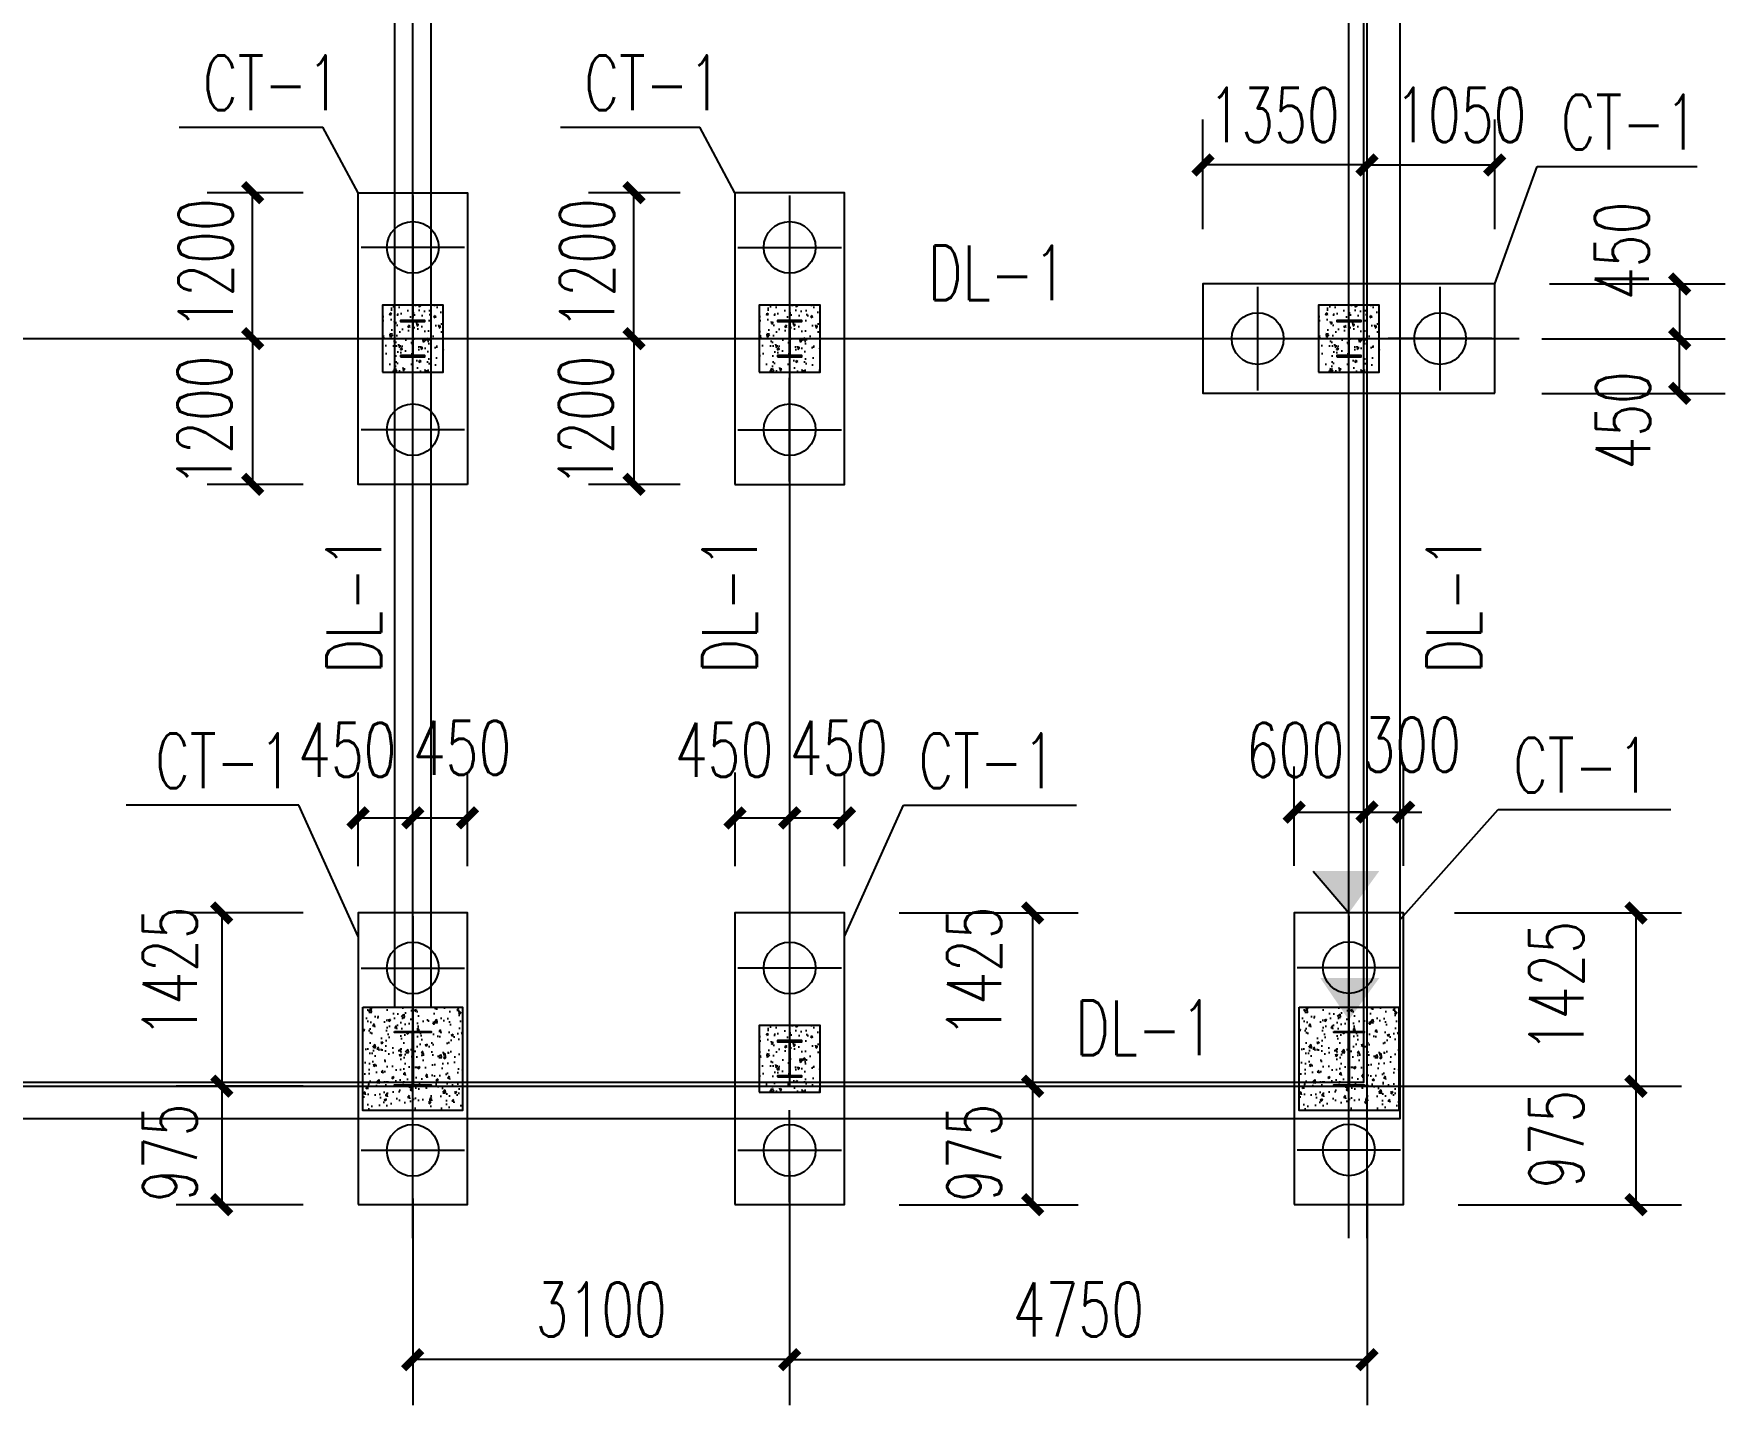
# Model space of a CAD drawing. Extents: x 180850 to 1399066, y 48356 to 327880.
# Drawn here: x 359407 to 373320, y 155818 to 167101 of the extents above; entities that cross this region are included whole.
import ezdxf

# ---------------------------------------------------------------- set-up
doc = ezdxf.new("R2010")
doc.units = 0
doc.header["$LTSCALE"] = 1000
for name, color, linetype in [('AXIS', 3, 'Continuous'), ('BASE_DE', 7, 'Continuous'), ('DIM_LEAD', 3, 'Continuous'), ('DOTE', 1, 'Continuous'), ('GZ', 50, 'Continuous'), ('PUB_HATCH', 8, 'Continuous'), ('PUB_TEXT', 7, 'Continuous'), ('TEXT', 7, 'Continuous'), ('YCX', 90, 'Continuous'), ('承台', 2, 'Continuous'), ('桩', 201, 'Continuous')]:
    doc.layers.add(name, color=color, linetype=linetype)
doc.styles.add('_TCH_DIM_T3', font='SIMPLEX', dxfattribs={"width": 0.705882, "bigfont": 'GBCBIG'})
doc.dimstyles.new('_TCH_ARCH&&150', dxfattribs={"dimtxt": 446.25, "dimasz": 150, "dimexe": 375, "dimexo": 450, "dimgap": 189.375, "dimtad": 1, "dimdec": 0, "dimzin": 0, "dimdsep": 46, "dimtxsty": '_TCH_DIM_T3', "dimblk": 'ARCHTICK', "dimcen": 0.09, "dimclrd": 3, "dimclre": 3, "dimclrt": 7, "dimazin": 2, "dimtfac": 1, "dimtdec": 0, "dimtix": 1, "dimtmove": 2, "dimatfit": 3, "dimfxl": 1, "dimtolj": 1, "dimtzin": 0, "dimarcsym": 0})
doc.dimstyles.new('TCH_150_1', dxfattribs={"dimtxt": 446.25, "dimasz": 150, "dimexe": 375, "dimexo": 450, "dimgap": 189.375, "dimtad": 1, "dimdec": 0, "dimzin": 0, "dimdsep": 46, "dimtxsty": '_TCH_DIM_T3', "dimblk": 'ARCHTICK', "dimcen": 0.09, "dimclrd": 256, "dimclre": 256, "dimclrt": 7, "dimazin": 2, "dimtfac": 1, "dimtdec": 0, "dimtix": 1, "dimtmove": 2, "dimatfit": 3, "dimfxl": 1, "dimtolj": 1, "dimtzin": 0, "dimarcsym": 0})

# ---------------------------------------------------------------- blocks, each defined once
blk = doc.blocks.new('_ArchTick')
at = {"color": 0, "linetype": 'ByBlock', "const_width": 0.4}
blk.add_lwpolyline([(-0.5, -0.5), (0.5, 0.5)], dxfattribs=at)
blk = doc.blocks.new('*D1019')
at = {"color": 3, "lineweight": -2, "transparency": 16777216}
for p, q in [((369774, 160257), (369774, 161073)), ((370374, 160257), (370374, 161073)), ((369774, 160698), (370374, 160698))]:
    blk.add_line(p, q, dxfattribs=at)
at = {"layer": 'Defpoints', "color": 0, "transparency": 16777216}
for p in [(370374, 160698), (369774, 159807), (370374, 159807)]:
    blk.add_point(p, dxfattribs=at)
at = {"color": 3, "lineweight": -2, "transparency": 16777216, "xscale": 150, "yscale": 150, "zscale": 150, "rotation": 180}
blk.add_blockref('_ArchTick', (369774, 160698), dxfattribs=at)
at = {"color": 3, "lineweight": -2, "transparency": 16777216, "xscale": 150, "yscale": 150, "zscale": 150}
blk.add_blockref('_ArchTick', (370374, 160698), dxfattribs=at)
at = {"color": 7, "transparency": 16777216, "insert": (369782, 161208), "char_height": 446.2, "attachment_point": 5, "style": '_TCH_DIM_T3'}
blk.add_mtext('\\A1;600', dxfattribs=at)
blk = doc.blocks.new('*D1020')
at = {"color": 3, "lineweight": -2, "transparency": 16777216}
for p, q in [((370374, 160257), (370374, 161073)), ((370674, 160257), (370674, 161073)), ((370374, 160698), (370224, 160698)), ((370374, 160698), (370674, 160698)), ((370674, 160698), (370824, 160698))]:
    blk.add_line(p, q, dxfattribs=at)
at = {"layer": 'Defpoints', "color": 0, "transparency": 16777216}
for p in [(370674, 160698), (370374, 159807), (370674, 159807)]:
    blk.add_point(p, dxfattribs=at)
at = {"color": 3, "lineweight": -2, "transparency": 16777216, "xscale": 150, "yscale": 150, "zscale": 150}
blk.add_blockref('_ArchTick', (370374, 160698), dxfattribs=at)
at = {"color": 3, "lineweight": -2, "transparency": 16777216, "xscale": 150, "yscale": 150, "zscale": 150, "rotation": 180}
blk.add_blockref('_ArchTick', (370674, 160698), dxfattribs=at)
at = {"color": 7, "transparency": 16777216, "insert": (370742, 161252), "char_height": 446.2, "attachment_point": 5, "style": '_TCH_DIM_T3'}
blk.add_mtext('\\A1;300', dxfattribs=at)
blk = doc.blocks.new('*D1021')
at = {"color": 3, "lineweight": -2, "transparency": 16777216}
for p, q in [((362075, 160254), (362075, 161025)), ((362525, 160254), (362525, 161025)), ((362075, 160650), (362525, 160650))]:
    blk.add_line(p, q, dxfattribs=at)
at = {"layer": 'Defpoints', "color": 0, "transparency": 16777216}
for p in [(362525, 160650), (362075, 159804), (362525, 159804)]:
    blk.add_point(p, dxfattribs=at)
at = {"color": 3, "lineweight": -2, "transparency": 16777216, "xscale": 150, "yscale": 150, "zscale": 150, "rotation": 180}
blk.add_blockref('_ArchTick', (362075, 160650), dxfattribs=at)
at = {"color": 3, "lineweight": -2, "transparency": 16777216, "xscale": 150, "yscale": 150, "zscale": 150}
blk.add_blockref('_ArchTick', (362525, 160650), dxfattribs=at)
at = {"color": 7, "transparency": 16777216, "insert": (361985, 161210), "char_height": 446.2, "attachment_point": 5, "style": '_TCH_DIM_T3'}
blk.add_mtext('\\A1;450', dxfattribs=at)
blk = doc.blocks.new('*D1022')
at = {"color": 3, "lineweight": -2, "transparency": 16777216}
for p, q in [((362525, 160254), (362525, 161025)), ((362975, 160254), (362975, 161025)), ((362525, 160650), (362975, 160650))]:
    blk.add_line(p, q, dxfattribs=at)
at = {"layer": 'Defpoints', "color": 0, "transparency": 16777216}
for p in [(362975, 160650), (362525, 159804), (362975, 159804)]:
    blk.add_point(p, dxfattribs=at)
at = {"color": 3, "lineweight": -2, "transparency": 16777216, "xscale": 150, "yscale": 150, "zscale": 150, "rotation": 180}
blk.add_blockref('_ArchTick', (362525, 160650), dxfattribs=at)
at = {"color": 3, "lineweight": -2, "transparency": 16777216, "xscale": 150, "yscale": 150, "zscale": 150}
blk.add_blockref('_ArchTick', (362975, 160650), dxfattribs=at)
at = {"color": 7, "transparency": 16777216, "insert": (362930, 161227), "char_height": 446.2, "attachment_point": 5, "style": '_TCH_DIM_T3'}
blk.add_mtext('\\A1;450', dxfattribs=at)
blk = doc.blocks.new('*D1023')
at = {"color": 3, "lineweight": -2, "transparency": 16777216}
for p, q in [((371094, 158443), (372961, 158443)), ((372586, 158443), (372586, 157468)), ((371124, 157468), (372961, 157468))]:
    blk.add_line(p, q, dxfattribs=at)
at = {"layer": 'Defpoints', "color": 0, "transparency": 16777216}
for p in [(370644, 158443), (370674, 157468), (372586, 157468)]:
    blk.add_point(p, dxfattribs=at)
at = {"color": 3, "lineweight": -2, "transparency": 16777216, "xscale": 150, "yscale": 150, "zscale": 150}
for p, rotation in [((372586, 158443), 90), ((372586, 157468), 270)]:
    blk.add_blockref('_ArchTick', p, dxfattribs=dict(at, rotation=rotation))
at = {"color": 7, "transparency": 16777216, "insert": (371931, 158006), "char_height": 446.2, "attachment_point": 5, "rotation": 90, "style": '_TCH_DIM_T3'}
blk.add_mtext('\\A1;975', dxfattribs=at)
blk = doc.blocks.new('*D1024')
at = {"color": 3, "lineweight": -2, "transparency": 16777216}
for p, q in [((371094, 159868), (372961, 159868)), ((372586, 159868), (372586, 158443)), ((371094, 158443), (372961, 158443))]:
    blk.add_line(p, q, dxfattribs=at)
at = {"layer": 'Defpoints', "color": 0, "transparency": 16777216}
for p in [(370644, 159868), (370644, 158443), (372586, 158443)]:
    blk.add_point(p, dxfattribs=at)
at = {"color": 3, "lineweight": -2, "transparency": 16777216, "xscale": 150, "yscale": 150, "zscale": 150}
for p, rotation in [((372586, 159868), 90), ((372586, 158443), 270)]:
    blk.add_blockref('_ArchTick', p, dxfattribs=dict(at, rotation=rotation))
at = {"color": 7, "transparency": 16777216, "insert": (371931, 159262), "char_height": 446.2, "attachment_point": 5, "rotation": 90, "style": '_TCH_DIM_T3'}
blk.add_mtext('\\A1;1425', dxfattribs=at)
blk = doc.blocks.new('*D1025')
at = {"color": 3, "lineweight": -2, "transparency": 16777216}
for p, q in [((361624, 158443), (360578, 158443)), ((360953, 158443), (360953, 157468)), ((361624, 157468), (360578, 157468))]:
    blk.add_line(p, q, dxfattribs=at)
at = {"layer": 'Defpoints', "color": 0, "transparency": 16777216}
for p in [(362074, 158443), (360953, 157468), (362074, 157468)]:
    blk.add_point(p, dxfattribs=at)
at = {"color": 3, "lineweight": -2, "transparency": 16777216, "xscale": 150, "yscale": 150, "zscale": 150}
for p, rotation in [((360953, 158443), 90), ((360953, 157468), 270)]:
    blk.add_blockref('_ArchTick', p, dxfattribs=dict(at, rotation=rotation))
at = {"color": 7, "transparency": 16777216, "insert": (360526, 157894), "char_height": 446.2, "attachment_point": 5, "rotation": 90, "style": '_TCH_DIM_T3'}
blk.add_mtext('\\A1;975', dxfattribs=at)
blk = doc.blocks.new('*D1026')
at = {"color": 3, "lineweight": -2, "transparency": 16777216}
for p, q in [((361624, 159868), (360578, 159868)), ((360953, 159868), (360953, 158443)), ((361624, 158443), (360578, 158443))]:
    blk.add_line(p, q, dxfattribs=at)
at = {"layer": 'Defpoints', "color": 0, "transparency": 16777216}
for p in [(362074, 159868), (360953, 158443), (362074, 158443)]:
    blk.add_point(p, dxfattribs=at)
at = {"color": 3, "lineweight": -2, "transparency": 16777216, "xscale": 150, "yscale": 150, "zscale": 150}
for p, rotation in [((360953, 159868), 90), ((360953, 158443), 270)]:
    blk.add_blockref('_ArchTick', p, dxfattribs=dict(at, rotation=rotation))
at = {"color": 7, "transparency": 16777216, "insert": (360526, 159382), "char_height": 446.2, "attachment_point": 5, "rotation": 90, "style": '_TCH_DIM_T3'}
blk.add_mtext('\\A1;1425', dxfattribs=at)
blk = doc.blocks.new('*D1027')
at = {"layer": 'AXIS', "linetype": 'ByBlock', "lineweight": -2, "transparency": 16777216}
for p, q in [((371874, 165043), (373320, 165043)), ((372945, 165043), (372945, 164593)), ((371874, 164593), (373320, 164593))]:
    blk.add_line(p, q, dxfattribs=at)
at = {"layer": 'Defpoints', "color": 0, "linetype": 'ByBlock', "transparency": 16777216}
for p in [(371424, 165043), (371424, 164593), (372945, 164593)]:
    blk.add_point(p, dxfattribs=at)
at = {"layer": 'AXIS', "linetype": 'ByBlock', "lineweight": -2, "transparency": 16777216, "xscale": 150, "yscale": 150, "zscale": 150}
for p, rotation in [((372945, 165043), 90), ((372945, 164593), 270)]:
    blk.add_blockref('_ArchTick', p, dxfattribs=dict(at, rotation=rotation))
at = {"layer": 'AXIS', "color": 7, "linetype": 'ByBlock', "transparency": 16777216, "insert": (372470, 165315), "char_height": 446.2, "attachment_point": 5, "rotation": 90, "style": '_TCH_DIM_T3'}
blk.add_mtext('\\A1;450', dxfattribs=at)
blk = doc.blocks.new('*D1028')
at = {"layer": 'AXIS', "linetype": 'ByBlock', "lineweight": -2, "transparency": 16777216}
for p, q in [((370374, 165493), (370374, 166397)), ((371424, 165493), (371424, 166397)), ((370374, 166022), (371424, 166022))]:
    blk.add_line(p, q, dxfattribs=at)
at = {"layer": 'Defpoints', "color": 0, "linetype": 'ByBlock', "transparency": 16777216}
for p in [(371424, 166022), (370374, 165043), (371424, 165043)]:
    blk.add_point(p, dxfattribs=at)
at = {"layer": 'AXIS', "linetype": 'ByBlock', "lineweight": -2, "transparency": 16777216, "xscale": 150, "yscale": 150, "zscale": 150, "rotation": 180}
blk.add_blockref('_ArchTick', (370374, 166022), dxfattribs=at)
at = {"layer": 'AXIS', "linetype": 'ByBlock', "lineweight": -2, "transparency": 16777216, "xscale": 150, "yscale": 150, "zscale": 150}
blk.add_blockref('_ArchTick', (371424, 166022), dxfattribs=at)
at = {"layer": 'AXIS', "color": 7, "linetype": 'ByBlock', "transparency": 16777216, "insert": (371145, 166434), "char_height": 446.2, "attachment_point": 5, "style": '_TCH_DIM_T3'}
blk.add_mtext('\\A1;1050', dxfattribs=at)
blk = doc.blocks.new('*D1029')
at = {"layer": 'AXIS', "linetype": 'ByBlock', "lineweight": -2, "transparency": 16777216}
for p, q in [((369024, 165493), (369024, 166397)), ((370374, 165493), (370374, 166397)), ((370374, 166022), (369024, 166022))]:
    blk.add_line(p, q, dxfattribs=at)
at = {"layer": 'Defpoints', "color": 0, "linetype": 'ByBlock', "transparency": 16777216}
for p in [(369024, 166022), (369024, 165043), (370374, 165043)]:
    blk.add_point(p, dxfattribs=at)
at = {"layer": 'AXIS', "linetype": 'ByBlock', "lineweight": -2, "transparency": 16777216, "xscale": 150, "yscale": 150, "zscale": 150, "rotation": 180}
blk.add_blockref('_ArchTick', (369024, 166022), dxfattribs=at)
at = {"layer": 'AXIS', "linetype": 'ByBlock', "lineweight": -2, "transparency": 16777216, "xscale": 150, "yscale": 150, "zscale": 150}
blk.add_blockref('_ArchTick', (370374, 166022), dxfattribs=at)
at = {"layer": 'AXIS', "color": 7, "linetype": 'ByBlock', "transparency": 16777216, "insert": (369610, 166434), "char_height": 446.2, "attachment_point": 5, "style": '_TCH_DIM_T3'}
blk.add_mtext('\\A1;1350', dxfattribs=at)
blk = doc.blocks.new('*D1030')
at = {"layer": 'AXIS', "linetype": 'ByBlock', "lineweight": -2, "transparency": 16777216}
for p, q in [((371813, 164593), (373320, 164593)), ((372945, 164143), (372945, 164593)), ((371813, 164143), (373320, 164143))]:
    blk.add_line(p, q, dxfattribs=at)
at = {"layer": 'Defpoints', "color": 0, "linetype": 'ByBlock', "transparency": 16777216}
for p in [(371363, 164593), (372945, 164593), (371363, 164143)]:
    blk.add_point(p, dxfattribs=at)
at = {"layer": 'AXIS', "linetype": 'ByBlock', "lineweight": -2, "transparency": 16777216, "xscale": 150, "yscale": 150, "zscale": 150}
for p, rotation in [((372945, 164593), 90), ((372945, 164143), 270)]:
    blk.add_blockref('_ArchTick', p, dxfattribs=dict(at, rotation=rotation))
at = {"layer": 'AXIS', "color": 7, "linetype": 'ByBlock', "transparency": 16777216, "insert": (372480, 163920), "char_height": 446.2, "attachment_point": 5, "rotation": 90, "style": '_TCH_DIM_T3'}
blk.add_mtext('\\A1;450', dxfattribs=at)
blk = doc.blocks.new('*D1031')
at = {"layer": 'AXIS', "linetype": 'ByBlock', "lineweight": -2, "transparency": 16777216}
for p, q in [((361799, 164593), (360832, 164593)), ((361207, 164593), (361207, 163394)), ((361624, 163394), (360832, 163394))]:
    blk.add_line(p, q, dxfattribs=at)
at = {"layer": 'Defpoints', "color": 0, "linetype": 'ByBlock', "transparency": 16777216}
for p in [(362249, 164593), (361207, 163394), (362074, 163394)]:
    blk.add_point(p, dxfattribs=at)
at = {"layer": 'AXIS', "linetype": 'ByBlock', "lineweight": -2, "transparency": 16777216, "xscale": 150, "yscale": 150, "zscale": 150}
for p, rotation in [((361207, 164593), 90), ((361207, 163394), 270)]:
    blk.add_blockref('_ArchTick', p, dxfattribs=dict(at, rotation=rotation))
at = {"layer": 'AXIS', "color": 7, "linetype": 'ByBlock', "transparency": 16777216, "insert": (360811, 163914), "char_height": 446.2, "attachment_point": 5, "rotation": 90, "style": '_TCH_DIM_T3'}
blk.add_mtext('\\A1;1200', dxfattribs=at)
blk = doc.blocks.new('*D1032')
at = {"layer": 'AXIS', "linetype": 'ByBlock', "lineweight": -2, "transparency": 16777216}
for p, q in [((361624, 165794), (360832, 165794)), ((361207, 164593), (361207, 165794)), ((361799, 164593), (360832, 164593))]:
    blk.add_line(p, q, dxfattribs=at)
at = {"layer": 'Defpoints', "color": 0, "linetype": 'ByBlock', "transparency": 16777216}
for p in [(361207, 165794), (362074, 165794), (362249, 164593)]:
    blk.add_point(p, dxfattribs=at)
at = {"layer": 'AXIS', "linetype": 'ByBlock', "lineweight": -2, "transparency": 16777216, "xscale": 150, "yscale": 150, "zscale": 150}
for p, rotation in [((361207, 165794), 90), ((361207, 164593), 270)]:
    blk.add_blockref('_ArchTick', p, dxfattribs=dict(at, rotation=rotation))
at = {"layer": 'AXIS', "color": 7, "linetype": 'ByBlock', "transparency": 16777216, "insert": (360821, 165208), "char_height": 446.2, "attachment_point": 5, "rotation": 90, "style": '_TCH_DIM_T3'}
blk.add_mtext('\\A1;1200', dxfattribs=at)
blk = doc.blocks.new('*D1033')
at = {"layer": 'AXIS', "linetype": 'ByBlock', "lineweight": -2, "transparency": 16777216}
for p, q in [((364900, 164593), (363969, 164593)), ((364344, 164593), (364344, 163394)), ((364725, 163394), (363969, 163394))]:
    blk.add_line(p, q, dxfattribs=at)
at = {"layer": 'Defpoints', "color": 0, "linetype": 'ByBlock', "transparency": 16777216}
for p in [(365350, 164593), (364344, 163394), (365175, 163394)]:
    blk.add_point(p, dxfattribs=at)
at = {"layer": 'AXIS', "linetype": 'ByBlock', "lineweight": -2, "transparency": 16777216, "xscale": 150, "yscale": 150, "zscale": 150}
for p, rotation in [((364344, 164593), 90), ((364344, 163394), 270)]:
    blk.add_blockref('_ArchTick', p, dxfattribs=dict(at, rotation=rotation))
at = {"layer": 'AXIS', "color": 7, "linetype": 'ByBlock', "transparency": 16777216, "insert": (363948, 163914), "char_height": 446.2, "attachment_point": 5, "rotation": 90, "style": '_TCH_DIM_T3'}
blk.add_mtext('\\A1;1200', dxfattribs=at)
blk = doc.blocks.new('*D1034')
at = {"layer": 'AXIS', "linetype": 'ByBlock', "lineweight": -2, "transparency": 16777216}
for p, q in [((364725, 165794), (363969, 165794)), ((364344, 164593), (364344, 165794)), ((364900, 164593), (363969, 164593))]:
    blk.add_line(p, q, dxfattribs=at)
at = {"layer": 'Defpoints', "color": 0, "linetype": 'ByBlock', "transparency": 16777216}
for p in [(364344, 165794), (365175, 165794), (365350, 164593)]:
    blk.add_point(p, dxfattribs=at)
at = {"layer": 'AXIS', "linetype": 'ByBlock', "lineweight": -2, "transparency": 16777216, "xscale": 150, "yscale": 150, "zscale": 150}
for p, rotation in [((364344, 165794), 90), ((364344, 164593), 270)]:
    blk.add_blockref('_ArchTick', p, dxfattribs=dict(at, rotation=rotation))
at = {"layer": 'AXIS', "color": 7, "linetype": 'ByBlock', "transparency": 16777216, "insert": (363958, 165208), "char_height": 446.2, "attachment_point": 5, "rotation": 90, "style": '_TCH_DIM_T3'}
blk.add_mtext('\\A1;1200', dxfattribs=at)
blk = doc.blocks.new('*D1035')
at = {"color": 3, "lineweight": -2, "transparency": 16777216}
for p, q in [((365175, 160254), (365175, 161025)), ((365625, 160254), (365625, 161025)), ((365175, 160650), (365625, 160650))]:
    blk.add_line(p, q, dxfattribs=at)
at = {"layer": 'Defpoints', "color": 0, "transparency": 16777216}
for p in [(365625, 160650), (365175, 159804), (365625, 159804)]:
    blk.add_point(p, dxfattribs=at)
at = {"color": 3, "lineweight": -2, "transparency": 16777216, "xscale": 150, "yscale": 150, "zscale": 150, "rotation": 180}
blk.add_blockref('_ArchTick', (365175, 160650), dxfattribs=at)
at = {"color": 3, "lineweight": -2, "transparency": 16777216, "xscale": 150, "yscale": 150, "zscale": 150}
blk.add_blockref('_ArchTick', (365625, 160650), dxfattribs=at)
at = {"color": 7, "transparency": 16777216, "insert": (365085, 161210), "char_height": 446.2, "attachment_point": 5, "style": '_TCH_DIM_T3'}
blk.add_mtext('\\A1;450', dxfattribs=at)
blk = doc.blocks.new('*D1036')
at = {"color": 3, "lineweight": -2, "transparency": 16777216}
for p, q in [((365625, 160254), (365625, 161025)), ((366075, 160254), (366075, 161025)), ((365625, 160650), (366075, 160650))]:
    blk.add_line(p, q, dxfattribs=at)
at = {"layer": 'Defpoints', "color": 0, "transparency": 16777216}
for p in [(366075, 160650), (365625, 159804), (366075, 159804)]:
    blk.add_point(p, dxfattribs=at)
at = {"color": 3, "lineweight": -2, "transparency": 16777216, "xscale": 150, "yscale": 150, "zscale": 150, "rotation": 180}
blk.add_blockref('_ArchTick', (365625, 160650), dxfattribs=at)
at = {"color": 3, "lineweight": -2, "transparency": 16777216, "xscale": 150, "yscale": 150, "zscale": 150}
blk.add_blockref('_ArchTick', (366075, 160650), dxfattribs=at)
at = {"color": 7, "transparency": 16777216, "insert": (366030, 161227), "char_height": 446.2, "attachment_point": 5, "style": '_TCH_DIM_T3'}
blk.add_mtext('\\A1;450', dxfattribs=at)
blk = doc.blocks.new('*D1037')
at = {"color": 3, "lineweight": -2, "transparency": 16777216}
for p, q in [((366525, 158443), (367998, 158443)), ((367623, 158443), (367623, 157468)), ((366525, 157468), (367998, 157468))]:
    blk.add_line(p, q, dxfattribs=at)
at = {"layer": 'Defpoints', "color": 0, "transparency": 16777216}
for p in [(366075, 158443), (366075, 157468), (367623, 157468)]:
    blk.add_point(p, dxfattribs=at)
at = {"color": 3, "lineweight": -2, "transparency": 16777216, "xscale": 150, "yscale": 150, "zscale": 150}
for p, rotation in [((367623, 158443), 90), ((367623, 157468), 270)]:
    blk.add_blockref('_ArchTick', p, dxfattribs=dict(at, rotation=rotation))
at = {"color": 7, "transparency": 16777216, "insert": (367142, 157894), "char_height": 446.2, "attachment_point": 5, "rotation": 90, "style": '_TCH_DIM_T3'}
blk.add_mtext('\\A1;975', dxfattribs=at)
blk = doc.blocks.new('*D1038')
at = {"color": 3, "lineweight": -2, "transparency": 16777216}
for p, q in [((366525, 159868), (367998, 159868)), ((367623, 159868), (367623, 158443)), ((366525, 158443), (367998, 158443))]:
    blk.add_line(p, q, dxfattribs=at)
at = {"layer": 'Defpoints', "color": 0, "transparency": 16777216}
for p in [(366075, 159868), (366075, 158443), (367623, 158443)]:
    blk.add_point(p, dxfattribs=at)
at = {"color": 3, "lineweight": -2, "transparency": 16777216, "xscale": 150, "yscale": 150, "zscale": 150}
for p, rotation in [((367623, 159868), 90), ((367623, 158443), 270)]:
    blk.add_blockref('_ArchTick', p, dxfattribs=dict(at, rotation=rotation))
at = {"color": 7, "transparency": 16777216, "insert": (367142, 159382), "char_height": 446.2, "attachment_point": 5, "rotation": 90, "style": '_TCH_DIM_T3'}
blk.add_mtext('\\A1;1425', dxfattribs=at)
blk = doc.blocks.new('*D1418')
at = {"color": 3, "lineweight": -2, "transparency": 16777216}
for p, q in [((365624, 157743), (365624, 155818)), ((362524, 157519), (362524, 155818)), ((365624, 156193), (362524, 156193))]:
    blk.add_line(p, q, dxfattribs=at)
at = {"layer": 'Defpoints', "color": 0, "transparency": 16777216}
for p in [(365624, 158193), (362524, 157969), (362524, 156193)]:
    blk.add_point(p, dxfattribs=at)
at = {"color": 3, "lineweight": -2, "transparency": 16777216, "xscale": 150, "yscale": 150, "zscale": 150}
for p, rotation in [((362524, 156193), 180.0000000066701), ((365624, 156193), 6.670104468753379e-09)]:
    blk.add_blockref('_ArchTick', p, dxfattribs=dict(at, rotation=rotation))
at = {"color": 7, "transparency": 16777216, "insert": (364074, 156606), "char_height": 446.2, "attachment_point": 5, "rotation": 0, "style": '_TCH_DIM_T3'}
blk.add_mtext('\\A1;3100', dxfattribs=at)
blk = doc.blocks.new('*D1419')
at = {"color": 3, "lineweight": -2, "transparency": 16777216}
for p, q in [((365624, 157743), (365624, 155818)), ((370374, 157743), (370374, 155818)), ((365624, 156193), (370374, 156193))]:
    blk.add_line(p, q, dxfattribs=at)
at = {"layer": 'Defpoints', "color": 0, "transparency": 16777216}
for p in [(365624, 158193), (370374, 158193), (370374, 156193)]:
    blk.add_point(p, dxfattribs=at)
at = {"color": 3, "lineweight": -2, "transparency": 16777216, "xscale": 150, "yscale": 150, "zscale": 150, "rotation": 180}
blk.add_blockref('_ArchTick', (365624, 156193), dxfattribs=at)
at = {"color": 3, "lineweight": -2, "transparency": 16777216, "xscale": 150, "yscale": 150, "zscale": 150}
blk.add_blockref('_ArchTick', (370374, 156193), dxfattribs=at)
at = {"color": 7, "transparency": 16777216, "insert": (367999, 156606), "char_height": 446.2, "attachment_point": 5, "style": '_TCH_DIM_T3'}
blk.add_mtext('\\A1;4750', dxfattribs=at)
blk = doc.blocks.new('A$C0D6F3731')
blk.add_line((41500, 450), (41740, 450))
at = {"layer": 'GZ'}
for points in [[(41550, 6000), (41750, 6000), (41750, 6010), (41657, 6010), (41653, 6015), (41653, 6285), (41657, 6290), (41750, 6290), (41750, 6300), (41550, 6300), (41550, 6290), (41643, 6290), (41647, 6285), (41647, 6015), (41643, 6010), (41550, 6010), (41550, 6000)], [(44650, 6000), (44850, 6000), (44850, 6010), (44757, 6010), (44753, 6015), (44753, 6285), (44757, 6290), (44850, 6290), (44850, 6300), (44650, 6300), (44650, 6290), (44743, 6290), (44747, 6285), (44747, 6015), (44743, 6010), (44650, 6010), (44650, 6000)], [(49250, 6000), (49450, 6000), (49450, 6010), (49357, 6010), (49353, 6015), (49353, 6285), (49357, 6290), (49450, 6290), (49450, 6300), (49250, 6300), (49250, 6290), (49343, 6290), (49347, 6285), (49347, 6015), (49343, 6010), (49250, 6010), (49250, 6000)], [(41500, 450), (41800, 450), (41800, 440), (41657, 440), (41653, 435), (41653, 15), (41657, 10), (41800, 10), (41800, 0), (41500, 0), (41500, 10), (41643, 10), (41647, 14), (41647, 435), (41643, 440), (41500, 440), (41500, 450)], [(49225, 450), (49475, 450), (49475, 440), (49357, 440), (49353, 435), (49353, 15), (49357, 10), (49475, 10), (49475, 0), (49225, 0), (49225, 10), (49343, 10), (49347, 14), (49347, 435), (49343, 440), (49225, 440), (49225, 450)], [(44650, 75), (44850, 75), (44850, 85), (44757, 85), (44753, 90), (44753, 360), (44757, 365), (44850, 365), (44850, 375), (44650, 375), (44650, 365), (44743, 365), (44747, 360), (44747, 90), (44743, 85), (44650, 85), (44650, 75)]]:
    blk.add_lwpolyline(points, close=True, dxfattribs=at)

msp = doc.modelspace()

# ---------------------------------------------------------------- hatches: boundary and pattern name
at = {"layer": 'PUB_HATCH', "linetype": 'ByBlock', "ltscale": 0.1}
h = msp.add_hatch(dxfattribs=at)
h.set_pattern_fill('AR-CONC', color=8, scale=100, angle=180)
h.set_pattern_definition([(230, (2303603.8, 890582.19), (-182.184669, 15.939086), [19.05, -209.55]), (175, (2303603.8, 890582.2), (35.242826, -191.056643), [15.24, -167.64]), (280.451, (2303588.62, 890583.52), (-146.942502, -175.116688), [16.19, -178.09]), (226.1842, (2303603.8, 890531.4), (-271.07904, 42.042328), [28.575, -314.325]), (276.6356, (2303581.22, 890534.9), (-237.404234, -247.425556), [24.285, -267.135]), (171.184, (2303603.8, 890531.4), (-237.404606, -247.425118), [22.86, -251.46]), (201, (2303578.4, 890544.09), (-151.61488, 102.265519), [19.05, -209.55]), (146, (2303578.4, 890544.1), (-61.802028, -184.187966), [15.24, -167.64]), (251.4514, (2303565.77, 890552.61), (-213.416491, -81.922858), [16.19, -178.09]), (217.5, (2303603.806, 890582.19), (-3.0886033, -84.5550389), [0, -165.608, 0, -170.18, 0, -168.275]), (187.5, (2303603.81, 890582.19), (-66.8196625, -100.180575), [0, -97.028, 0, -161.798, 0, -64.135]), (147.5, (2303660.45, 890582.19), (-135.5905952, 5.728744), [0, -63.5, 0, -198.12, 0, -262.89]), (137.5, (2303685.85, 890582.19), (-148.1291814, -25.426491), [0, -82.55, 0, -131.572, 0, -186.69])])
h.paths.add_polyline_path([(362274.63, 164868.47), (362774.63, 164868.47), (362774.63, 164318.47), (362274.63, 164318.47)])
h = msp.add_hatch(dxfattribs=at)
h.set_pattern_fill('AR-CONC', color=8, scale=100, angle=180)
h.set_pattern_definition([(230, (2306703.8, 890582.19), (-182.184669, 15.939086), [19.05, -209.55]), (175, (2306703.8, 890582.2), (35.242826, -191.056643), [15.24, -167.64]), (280.451, (2306688.62, 890583.52), (-146.942502, -175.116688), [16.19, -178.09]), (226.1842, (2306703.8, 890531.4), (-271.07904, 42.042328), [28.575, -314.325]), (276.6356, (2306681.22, 890534.9), (-237.404234, -247.425556), [24.285, -267.135]), (171.184, (2306703.8, 890531.4), (-237.404606, -247.425118), [22.86, -251.46]), (201, (2306678.4, 890544.09), (-151.61488, 102.265519), [19.05, -209.55]), (146, (2306678.4, 890544.1), (-61.802028, -184.187966), [15.24, -167.64]), (251.4514, (2306665.77, 890552.61), (-213.416491, -81.922858), [16.19, -178.09]), (217.5, (2306703.806, 890582.19), (-3.0886033, -84.5550389), [0, -165.608, 0, -170.18, 0, -168.275]), (187.5, (2306703.81, 890582.19), (-66.8196625, -100.180575), [0, -97.028, 0, -161.798, 0, -64.135]), (147.5, (2306760.45, 890582.19), (-135.5905952, 5.728744), [0, -63.5, 0, -198.12, 0, -262.89]), (137.5, (2306785.85, 890582.19), (-148.1291814, -25.426491), [0, -82.55, 0, -131.572, 0, -186.69])])
h.paths.add_polyline_path([(365374.63, 164868.47), (365874.63, 164868.47), (365874.63, 164318.47), (365374.63, 164318.47)])
h = msp.add_hatch(dxfattribs=at)
h.set_pattern_fill('AR-CONC', color=8, scale=100, angle=180)
h.set_pattern_definition([(230, (2311303.68, 890582.19), (-182.184669, 15.939086), [19.05, -209.55]), (175, (2311303.68, 890582.2), (35.242826, -191.056643), [15.24, -167.64]), (280.451, (2311288.5, 890583.52), (-146.942502, -175.116688), [16.19, -178.09]), (226.1842, (2311303.68, 890531.4), (-271.07904, 42.042328), [28.575, -314.325]), (276.6356, (2311281.1, 890534.9), (-237.404234, -247.425556), [24.285, -267.135]), (171.184, (2311303.68, 890531.4), (-237.404606, -247.425118), [22.86, -251.46]), (201, (2311278.28, 890544.09), (-151.61488, 102.265519), [19.05, -209.55]), (146, (2311278.28, 890544.1), (-61.802028, -184.187966), [15.24, -167.64]), (251.4514, (2311265.64, 890552.61), (-213.416491, -81.922858), [16.19, -178.09]), (217.5, (2311303.68, 890582.19), (-3.0886033, -84.5550389), [0, -165.608, 0, -170.18, 0, -168.275]), (187.5, (2311303.68, 890582.19), (-66.8196625, -100.180575), [0, -97.028, 0, -161.798, 0, -64.135]), (147.5, (2311360.32, 890582.19), (-135.5905952, 5.728744), [0, -63.5, 0, -198.12, 0, -262.89]), (137.5, (2311385.72, 890582.19), (-148.1291814, -25.426491), [0, -82.55, 0, -131.572, 0, -186.69])])
h.paths.add_polyline_path([(369974.5, 164868.47), (370474.5, 164868.47), (370474.5, 164318.47), (369974.5, 164318.47)])
h = msp.add_hatch(dxfattribs=at)
h.set_pattern_fill('AR-CONC', color=8, scale=100)
h.set_pattern_definition([(50, (-1578554.8, -493647.52), (182.184669, -15.939086), [19.05, -209.55]), (355, (-1578554.8, -493647.52), (-35.242826, 191.056643), [15.24, -167.64]), (100.451, (-1578539.62, -493648.84), (146.942502, 175.116688), [16.19, -178.09]), (46.1842, (-1578554.8, -493596.72), (271.07904, -42.042328), [28.575, -314.325]), (96.6356, (-1578532.2, -493600.22), (237.404234, 247.425556), [24.285, -267.135]), (351.184, (-1578554.8, -493596.72), (237.404606, 247.425118), [22.86, -251.46]), (21, (-1578529.4, -493609.42), (151.61488, -102.265519), [19.05, -209.55]), (326, (-1578529.4, -493609.42), (61.802028, 184.187966), [15.24, -167.64]), (71.4514, (-1578516.76, -493617.94), (213.416491, 81.922858), [16.19, -178.09]), (37.5, (-1578554.8, -493647.516), (3.0886033, 84.5550389), [0, -165.608, 0, -170.18, 0, -168.275]), (7.5, (-1578554.8, -493647.52), (66.8196625, 100.180575), [0, -97.028, 0, -161.798, 0, -64.135]), (327.5, (-1578611.44, -493647.516), (135.5905952, -5.728744), [0, -63.5, 0, -198.12, 0, -262.89]), (317.5, (-1578636.84, -493647.52), (148.1291814, 25.426491), [0, -82.55, 0, -131.572, 0, -186.69])])
h.paths.add_polyline_path([(362934.51, 158243.1), (362114.51, 158242.97), (362114.51, 159093.23), (362934.51, 159093.35)])
h = msp.add_hatch(dxfattribs=at)
h.set_pattern_fill('AR-CONC', color=8, scale=100)
h.set_pattern_definition([(50, (-1570854.81, -493647.44), (182.184669, -15.939086), [19.05, -209.55]), (355, (-1570854.81, -493647.44), (-35.242826, 191.056643), [15.24, -167.64]), (100.451, (-1570839.63, -493648.76), (146.942502, 175.116688), [16.19, -178.09]), (46.1842, (-1570854.8, -493596.64), (271.07904, -42.042328), [28.575, -314.325]), (96.6356, (-1570832.22, -493600.14), (237.404234, 247.425556), [24.285, -267.135]), (351.184, (-1570854.8, -493596.64), (237.404606, 247.425118), [22.86, -251.46]), (21, (-1570829.41, -493609.34), (151.61488, -102.265519), [19.05, -209.55]), (326, (-1570829.41, -493609.34), (61.802028, 184.187966), [15.24, -167.64]), (71.4514, (-1570816.78, -493617.86), (213.416491, 81.922858), [16.19, -178.09]), (37.5, (-1570854.81, -493647.435), (3.0886033, 84.5550389), [0, -165.608, 0, -170.18, 0, -168.275]), (7.5, (-1570854.81, -493647.435), (66.8196625, 100.180575), [0, -97.028, 0, -161.798, 0, -64.135]), (327.5, (-1570911.45, -493647.435), (135.5905952, -5.728744), [0, -63.5, 0, -198.12, 0, -262.89]), (317.5, (-1570936.85, -493647.44), (148.1291814, 25.426491), [0, -82.55, 0, -131.572, 0, -186.69])])
h.paths.add_polyline_path([(370634.5, 158243.18), (369814.5, 158243.05), (369814.5, 159093.31), (370634.5, 159093.43)])
h = msp.add_hatch(dxfattribs=at)
h.set_pattern_fill('AR-CONC', color=8, scale=100, angle=180)
h.set_pattern_definition([(230, (2306703.8, 884657.04), (-182.184669, 15.939086), [19.05, -209.55]), (175, (2306703.8, 884657.04), (35.242826, -191.056643), [15.24, -167.64]), (280.451, (2306688.62, 884658.37), (-146.942502, -175.116688), [16.19, -178.09]), (226.1842, (2306703.8, 884606.24), (-271.07904, 42.042328), [28.575, -314.325]), (276.6356, (2306681.22, 884609.74), (-237.404234, -247.425556), [24.285, -267.135]), (171.184, (2306703.8, 884606.24), (-237.404606, -247.425118), [22.86, -251.46]), (201, (2306678.4, 884618.94), (-151.61488, 102.265519), [19.05, -209.55]), (146, (2306678.4, 884618.94), (-61.802028, -184.187966), [15.24, -167.64]), (251.4514, (2306665.77, 884627.46), (-213.416491, -81.922858), [16.19, -178.09]), (217.5, (2306703.806, 884657.04), (-3.0886033, -84.5550389), [0, -165.608, 0, -170.18, 0, -168.275]), (187.5, (2306703.81, 884657.04), (-66.8196625, -100.180575), [0, -97.028, 0, -161.798, 0, -64.135]), (147.5, (2306760.45, 884657.04), (-135.5905952, 5.728744), [0, -63.5, 0, -198.12, 0, -262.89]), (137.5, (2306785.85, 884657.04), (-148.1291814, -25.426491), [0, -82.55, 0, -131.572, 0, -186.69])])
h.paths.add_polyline_path([(365374.63, 158943.32), (365874.63, 158943.32), (365874.63, 158393.32), (365374.63, 158393.32)])

# ---------------------------------------------------------------- linework, layer by layer
for points in [[(320604.5, 209413.5), (370644.5, 209413.5), (370644.5, 158173.5), (320604.5, 158173.5)], [(320904.5, 209113.5), (370344.5, 209113.5), (370344.5, 158473.5), (320904.5, 158473.5)], [(362374.5, 159093.3), (362674.5, 159093.3), (362674.5, 209113.5), (362374.5, 209113.5)], [(362274.63, 164318.47), (362774.63, 164318.47), (362774.63, 164868.47), (362274.63, 164868.47)], [(365374.63, 164318.47), (365874.63, 164318.47), (365874.63, 164868.47), (365374.63, 164868.47)], [(369974.5, 164318.47), (370474.5, 164318.47), (370474.5, 164868.47), (369974.5, 164868.47)], [(365374.63, 158393.32), (365874.63, 158393.32), (365874.63, 158943.32), (365374.63, 158943.32)]]:
    msp.add_lwpolyline(points, close=True)
at = {"layer": 'BASE_DE'}
for points in [[(362114.51, 159093.23), (362934.51, 159093.35), (362934.51, 158243.1), (362114.51, 158242.97)], [(369814.5, 159093.31), (370634.5, 159093.43), (370634.5, 158243.18), (369814.5, 158243.05)]]:
    msp.add_lwpolyline(points, close=True, dxfattribs=at)
at = {"layer": 'DIM_LEAD'}
for p, q in [((360603.01, 166332.77), (361784.35, 166332.77)), ((362074.47, 165793.63), (361784.35, 166332.77)), ((363739.84, 166332.77), (364884.4, 166332.77)), ((365174.52, 165793.63), (364884.4, 166332.77)), ((371424.37, 165043.5), (371772.4, 166010.17)), ((371772.4, 166010.17), (373088.64, 166010.17)), ((361587.61, 160755.81), (360165.9, 160755.81)), ((362074.5, 159675.51), (361587.61, 160755.81)), ((366074.52, 159675.61), (366561.41, 160755.91)), ((366561.41, 160755.91), (367983.13, 160755.91)), ((370647.93, 159818.31), (371452.37, 160718.66)), ((371452.37, 160718.66), (372874.09, 160718.66))]:
    msp.add_line(p, q, dxfattribs=at)
at = {"layer": 'DOTE'}
for p, q in [((362524.5, 157193.5), (362524.5, 210393.5)), ((370224.5, 157193.5), (370224.5, 210393.5)), ((370374.5, 157193.5), (370374.5, 210393.5)), ((365624.5, 165017.57), (365624.5, 158443.5)), ((356564.25, 164593.5), (371624.5, 164593.5)), ((319624.5, 158443.5), (371624.5, 158443.5))]:
    msp.add_line(p, q, dxfattribs=at)
at = {"layer": 'PUB_TEXT', "color": 5}
msp.add_solid([(370474.06, 159332.03), (370224.5, 158987.5), (369990.27, 159332.03)], dxfattribs=at)
at = {"layer": 'TEXT', "color": 5}
msp.add_line((369929.67, 160212.84), (370224.5, 159868.31), dxfattribs=at)
msp.add_solid([(370474.06, 160212.84), (370224.5, 159868.31), (369929.67, 160212.84)], dxfattribs=at)
at = {"layer": '承台'}
for points in [[(362974.47, 163393.63), (362074.47, 163393.63), (362074.47, 165793.63), (362974.47, 165793.63)], [(365174.52, 163393.63), (366074.52, 163393.63), (366074.52, 165793.63), (365174.52, 165793.63)], [(371424.37, 164143.5), (371424.37, 165043.5), (369024.37, 165043.5), (369024.37, 164143.5)], [(362074.52, 157468.23), (362974.52, 157468.23), (362974.52, 159868.23), (362074.52, 159868.23)], [(365174.52, 157468.32), (366074.52, 157468.32), (366074.52, 159868.32), (365174.52, 159868.32)], [(369774.5, 157468.31), (370674.5, 157468.31), (370674.5, 159868.31), (369774.5, 159868.31)]]:
    msp.add_lwpolyline(points, close=True, dxfattribs=at)
at = {"layer": '桩'}
for p, q in [((362524.5, 165769.63), (362524.5, 164767.63)), ((365624.5, 165769.63), (365624.5, 164767.63)), ((362950.5, 165343.63), (362098.5, 165343.63)), ((365198.5, 165343.63), (366050.5, 165343.63)), ((369474.37, 164167.47), (369474.37, 165019.47)), ((370974.37, 164167.47), (370974.37, 165019.47)), ((369048.37, 164593.47), (370050.37, 164593.47)), ((371400.37, 164593.47), (370548.37, 164593.47)), ((362524.5, 163417.63), (362524.5, 164269.63)), ((365624.5, 163417.63), (365624.5, 164269.63)), ((362950.5, 163843.63), (362098.5, 163843.63)), ((365198.5, 163843.63), (366050.5, 163843.63)), ((362524.5, 159841.24), (362524.5, 158839.24)), ((365624.5, 159841.34), (365624.5, 158839.34)), ((370224.47, 159844.31), (370224.47, 158842.31)), ((362098.5, 159415.24), (362950.5, 159415.24)), ((365198.5, 159415.34), (366050.5, 159415.34)), ((369798.47, 159418.31), (370650.47, 159418.31)), ((362524.5, 157489.24), (362524.5, 158246.24)), ((365624.5, 157489.34), (365624.5, 158246.34)), ((370224.47, 157492.31), (370224.47, 158244.31)), ((362098.5, 157915.24), (362950.5, 157915.24)), ((365198.5, 157915.34), (366050.5, 157915.34)), ((369798.47, 157918.31), (370650.47, 157918.31))]:
    msp.add_line(p, q, dxfattribs=at)
for centre in [(362524.5, 165343.63), (365624.5, 165343.63), (369474.37, 164593.47), (370974.37, 164593.47), (362524.5, 163843.63), (365624.5, 163843.63), (362524.5, 159415.24), (365624.5, 159415.34), (370224.47, 159418.31), (362524.5, 157915.24), (365624.5, 157915.34), (370224.47, 157918.31)]:
    msp.add_circle(centre, 213, dxfattribs=at)

# ---------------------------------------------------------------- block references
msp.add_blockref('A$C0D6F3731', (320874.5, 158443.5))

# ---------------------------------------------------------------- texts
at = {"layer": 'YCX', "style": '_TCH_DIM_T3', "width": 0.705882}
for p in [(360798.77, 166472.75), (363935.61, 166472.75), (371968.17, 166150.16), (360404.97, 160895.8), (366685.23, 160895.89), (371576.19, 160858.64)]:
    msp.add_text('CT-1', height=450, dxfattribs=at).set_placement(p)
at = {"layer": '承台', "color": 6, "style": '_TCH_DIM_T3', "width": 0.705882}
for p in [(366760.77, 164908.94), (367972.27, 158698)]:
    msp.add_text('DL-1', height=450, dxfattribs=at).set_placement(p)
for p in [(362264.54, 161836.5), (365355.04, 161836.5), (371314.04, 161836.5)]:
    msp.add_text('DL-1', height=450, rotation=90, dxfattribs=at).set_placement(p)

# ---------------------------------------------------------------- dimensions: what is measured, and where the dimension line sits
for base, p1, p2, picture, middle in [((370674.5, 160697.74), (370374.5, 159807.07), (370674.5, 159807.07), '*D1020', (370741.6, 161252.12)), ((362524.52, 160649.56), (362074.52, 159804), (362524.52, 159804), '*D1021', (361984.53, 161210.07)), ((362974.52, 160649.56), (362524.52, 159804), (362974.52, 159804), '*D1022', (362929.9, 161226.71)), ((365624.52, 160649.66), (365174.52, 159804.1), (365624.52, 159804.1), '*D1035', (365084.53, 161210.17)), ((366074.52, 160649.66), (365624.52, 159804.1), (366074.52, 159804.1), '*D1036', (366029.9, 161226.81)), ((370374.5, 160697.74), (369774.5, 159807.07), (370374.5, 159807.07), '*D1019', (369782.3, 161208.04))]:
    dim = msp.add_linear_dim(base=base, p1=p1, p2=p2, dimstyle='_TCH_ARCH&&150')
    dim.commit()
    dim.dimension.update_dxf_attribs({"geometry": picture, "text_midpoint": middle, "dimtype": 160})
for base, p1, p2, picture, middle in [((360953.21, 158443.5), (362074.5, 159868.23), (362074.5, 158443.5), '*D1026', (360526, 159381.76)), ((367623.13, 158443.5), (366074.52, 159868.32), (366074.52, 158443.5), '*D1038', (367141.56, 159381.85)), ((372586.07, 158443.5), (370644.5, 159868.31), (370644.5, 158443.5), '*D1024', (371930.91, 159262.5)), ((360953.21, 157468.23), (362074.5, 158443.5), (362074.5, 157468.23), '*D1025', (360526, 157893.7)), ((367623.13, 157468.32), (366074.52, 158443.5), (366074.52, 157468.32), '*D1037', (367141.56, 157893.79)), ((372586.07, 157468.31), (370644.5, 158443.5), (370674.5, 157468.31), '*D1023', (371930.91, 158006))]:
    dim = msp.add_linear_dim(base=base, p1=p1, p2=p2, angle=90, dimstyle='_TCH_ARCH&&150')
    dim.commit()
    dim.dimension.update_dxf_attribs({"geometry": picture, "text_midpoint": middle, "dimtype": 160})
for base, p2, angle, picture, middle in [((362524.5, 156193.41), (362524.5, 157968.76), 180, '*D1418', (364074.5, 156605.91)), ((370374.5, 156193.41), (370374.5, 158193.5), 360, '*D1419', (367999.5, 156605.91))]:
    dim = msp.add_linear_dim(base=base, p1=(365624.5, 158193.5), p2=p2, angle=angle, dimstyle='_TCH_ARCH&&150')
    dim.commit()
    dim.dimension.update_dxf_attribs({"geometry": picture, "text_midpoint": middle})
at = {"layer": 'AXIS', "linetype": 'ByBlock'}
for base, p1, p2, angle, picture, middle in [((369024.37, 166021.55), (370374.5, 165043.5), (369024.37, 165043.5), 180, '*D1029', (369609.62, 166434.05)), ((371424.37, 166021.55), (370374.5, 165043.5), (371424.37, 165043.5), 180, '*D1028', (371144.58, 166434.05)), ((361207.09, 165793.63), (362249.5, 164593.5), (362074.47, 165793.63), 90, '*D1032', (360820.82, 165208.38)), ((364343.93, 165793.63), (365349.55, 164593.5), (365174.52, 165793.63), 90, '*D1034', (363957.66, 165208.38)), ((372944.85, 164593.47), (371424.37, 165043.5), (371424.37, 164593.47), 90, '*D1027', (372470.45, 165315.23)), ((361207.09, 163393.63), (362249.5, 164593.5), (362074.47, 163393.63), 90, '*D1031', (360811.44, 163914.26)), ((364343.93, 163393.63), (365349.55, 164593.5), (365174.52, 163393.63), 90, '*D1033', (363948.28, 163914.26)), ((372944.85, 164593.5), (371363, 164143.5), (371363, 164593.5), 90, '*D1030', (372480.41, 163919.54))]:
    dim = msp.add_linear_dim(base=base, p1=p1, p2=p2, angle=angle, dimstyle='TCH_150_1', dxfattribs=at)
    dim.commit()
    dim.dimension.update_dxf_attribs({"geometry": picture, "text_midpoint": middle, "dimtype": 160})

doc.saveas('drawing.dxf')
